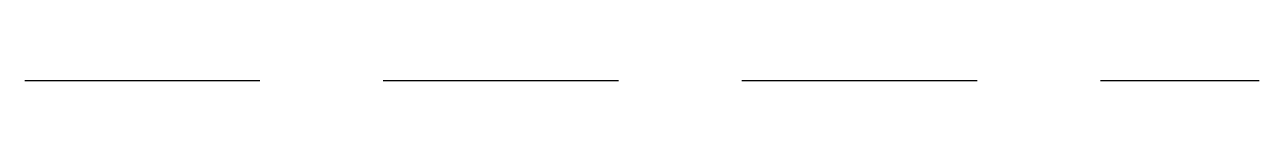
# Model space of a CAD drawing. Header units: millimetres. Extents: x 282.16 to 283.16, y 1067.66 to 1067.66.
import ezdxf

# ---------------------------------------------------------------- set-up
doc = ezdxf.new("R2010")
doc.units = ezdxf.units.MM
doc.linetypes.add('HIDDEN', pattern=[9.525, 6.35, -3.175])
doc.layers.add('linhacorte', color=6, linetype='HIDDEN')

msp = doc.modelspace()

# ---------------------------------------------------------------- linework, layer by layer
at = {"layer": 'linhacorte', "ltscale": 0.03}
msp.add_line((282.1628, 1067.6568), (283.1628, 1067.6568), dxfattribs=at)

doc.saveas('drawing.dxf')
